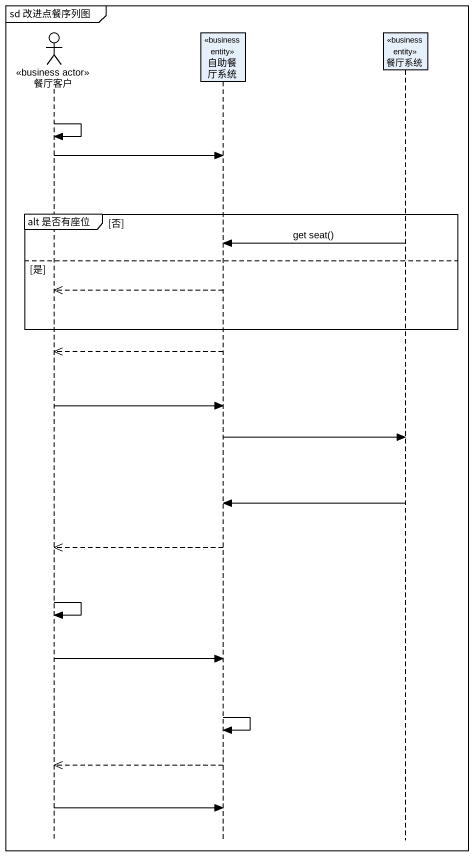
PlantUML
@startuml
mainframe sd 改进点餐序列图
hide footbox
actor 餐厅客户 <<business actor>>
participant 自助餐厅系统 <<business entity>>
participant 餐厅系统 <<business entity>>

餐厅客户 -> 餐厅客户
餐厅客户 -> 自助餐厅系统
group alt 是否有座位 [否]
  餐厅系统 -> 自助餐厅系统 : get seat()
else 是
  自助餐厅系统 -->> 餐厅客户
end
自助餐厅系统 -->> 餐厅客户
餐厅客户 -> 自助餐厅系统
自助餐厅系统 -> 餐厅系统
餐厅系统 -> 自助餐厅系统
自助餐厅系统 -->> 餐厅客户
餐厅客户 -> 餐厅客户
餐厅客户 -> 自助餐厅系统
自助餐厅系统 -> 自助餐厅系统
自助餐厅系统 -->> 餐厅客户
餐厅客户 -> 自助餐厅系统
@enduml
